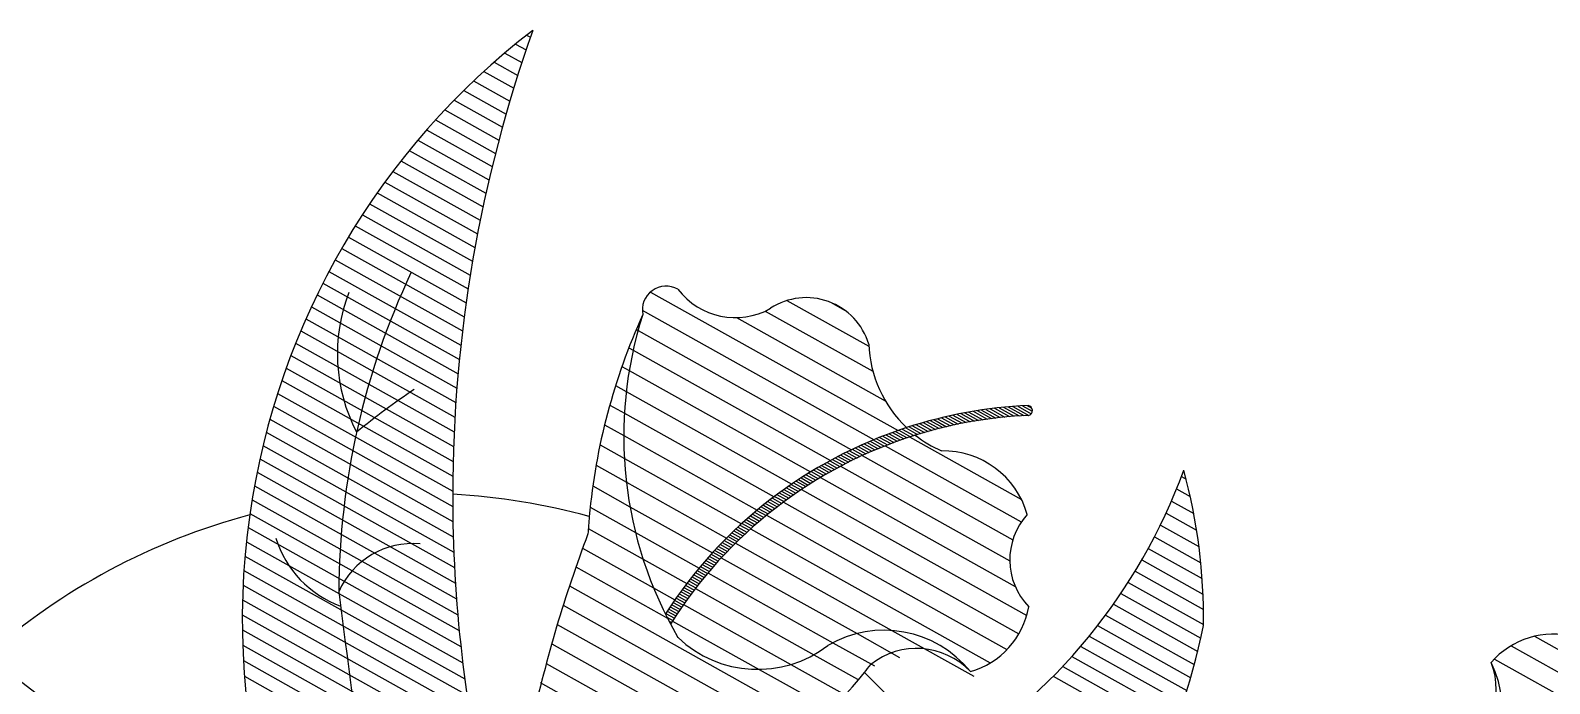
# Model space of a CAD drawing. Header units: inches. Extents: x 9636 to 21597, y -10243 to 557.
# Drawn here: x 14836.57 to 14843.05, y -8540.94 to -8538.15 of the extents above; entities that cross this region are included whole.
import ezdxf

# ---------------------------------------------------------------- set-up
doc = ezdxf.new("R2010")
doc.units = ezdxf.units.IN
doc.header["$MEASUREMENT"] = 0
for name, color, linetype in [('vflor', 10, 'Continuous'), ('vflor2', 50, 'Continuous'), ('vfolha', 72, 'Continuous'), ('vfolha3', 86, 'Continuous')]:
    doc.layers.add(name, color=color, linetype=linetype)

# ---------------------------------------------------------------- blocks, each defined once
blk = doc.blocks.new('FF')
at = {"layer": 'vflor', "color": 252, "linetype": 'Continuous', "lineweight": -3, "true_color": 0x939598}
for p, q in [((14839.2136, -8539.2663), (14840.2708, -8539.8571)), ((14839.7965, -8539.3026), (14840.146, -8539.4978)), ((14839.9822, -8539.3098), (14840.0451, -8539.3449)), ((14839.1788, -8539.3434), (14840.1681, -8539.8962)), ((14839.5815, -8539.3754), (14840.2163, -8539.7301)), ((14839.7038, -8539.3473), (14840.1634, -8539.604)), ((14839.1531, -8539.4255), (14839.1607, -8539.4298)), ((14839.1607, -8539.4298), (14840.0721, -8539.939)), ((14839.1211, -8539.5042), (14839.1397, -8539.5145)), ((14839.1397, -8539.5145), (14839.9819, -8539.9851)), ((14839.0916, -8539.5842), (14839.1228, -8539.6016)), ((14839.1228, -8539.6016), (14839.897, -8540.0341)), ((14839.0645, -8539.6655), (14839.1103, -8539.6911)), ((14839.1103, -8539.6911), (14839.8169, -8540.0859)), ((14839.0399, -8539.7483), (14839.1024, -8539.7832)), ((14839.0178, -8539.8324), (14839.0996, -8539.8781)), ((14839.1024, -8539.7832), (14839.7412, -8540.1401)), ((14839.0996, -8539.8781), (14839.6698, -8540.1967)), ((14840.3203, -8539.8847), (14840.7977, -8540.1514)), ((14838.9983, -8539.918), (14839.1021, -8539.976)), ((14840.1172, -8539.9642), (14840.7606, -8540.3237)), ((14840.2153, -8539.9225), (14840.7969, -8540.2475)), ((14838.9815, -8540.0051), (14839.1107, -8540.0773)), ((14839.1021, -8539.976), (14839.6023, -8540.2555)), ((14840.0254, -8540.0094), (14840.7478, -8540.4131)), ((14838.9674, -8540.0938), (14839.1262, -8540.1825)), ((14839.1107, -8540.0773), (14839.5385, -8540.3163)), ((14839.9392, -8540.0577), (14840.771, -8540.5225)), ((14839.7814, -8540.1626), (14840.7872, -8540.7245)), ((14839.858, -8540.1089), (14840.8204, -8540.6466)), ((14838.9562, -8540.184), (14839.1495, -8540.292)), ((14839.1262, -8540.1825), (14839.4783, -8540.3792)), ((14839.7092, -8540.2187), (14840.7359, -8540.7924)), ((14838.948, -8540.2759), (14839.1822, -8540.4068)), ((14839.1495, -8540.292), (14839.4216, -8540.444)), ((14839.641, -8540.2771), (14840.6647, -8540.8491)), ((14838.924, -8540.359), (14839.2266, -8540.528)), ((14839.5767, -8540.3377), (14840.2446, -8540.7109)), ((14839.1822, -8540.4068), (14839.3682, -8540.5107)), ((14839.516, -8540.4003), (14840.0956, -8540.7241)), ((14838.8953, -8540.4394), (14839.2862, -8540.6578)), ((14839.4589, -8540.4649), (14839.9929, -8540.7632)), ((14838.8677, -8540.5205), (14839.9145, -8541.1054)), ((14839.2266, -8540.528), (14839.3181, -8540.5792)), ((14839.4053, -8540.5314), (14839.9116, -8540.8143)), ((14838.8413, -8540.6022), (14839.8413, -8541.161)), ((14839.355, -8540.5998), (14839.8132, -8540.8558)), ((14838.8159, -8540.6846), (14839.762, -8541.2132)), ((14839.3081, -8540.6701), (14839.6775, -8540.8765)), ((14840.0956, -8540.7241), (14840.2769, -8540.8254)), ((14840.2446, -8540.7109), (14840.594, -8540.9061)), ((14842.9887, -8540.7354), (14843.6289, -8541.0931)), ((14838.7918, -8540.7676), (14839.676, -8541.2616)), ((14839.9116, -8540.8143), (14840.0973, -8540.918)), ((14839.9929, -8540.7632), (14840.1699, -8540.8621)), ((14842.8884, -8540.7759), (14843.6426, -8541.1972)), ((14838.7688, -8540.8512), (14839.5825, -8541.3059)), ((14839.6775, -8540.8765), (14839.9822, -8541.0468)), ((14839.8132, -8540.8558), (14840.0448, -8540.9852)), ((14842.817, -8540.8324), (14843.6306, -8541.287)), ((14838.7421, -8540.9328), (14839.48, -8541.3451)), ((14842.8173, -8540.8939), (14842.8241, -8540.8977))]:
    blk.add_line(p, q, dxfattribs=at)
at = {"layer": 'vflor', "color": 252, "lineweight": -3, "true_color": 0x939598}
for centre, radius, start, end in [((14839.2811, -8539.3431), 0.1022, 61.01301, 191.00066), ((14839.5753, -8539.0687), 0.3068, 217.0866, 299.58066), ((14839.8791, -8539.5681), 0.2781, 16.71569, 123.22653), ((14841.6091, -8540.4677), 2.668, 155.53103, 174.76818), ((14840.8041, -8539.8823), 1.7046, 162.24753, 210.2183), ((14840.6661, -8539.4671), 0.521, 182.31267, 226.46172), ((14840.6661, -8539.4671), 0.521, 231.88237, 246.24752), ((14840.4634, -8540.3169), 0.373, 15.8541, 91.10182), ((14841.6091, -8540.4677), 2.668, 174.76818, 176.36866), ((14841.0373, -8540.4088), 0.2895, 137.98115, 223.96823), ((14844.3326, -8542.3353), 5.7583, 159.28752, 167.62488), ((14840.4846, -8540.5494), 0.3496, 285.781, 350.04109), ((14839.6717, -8540.383), 0.4935, 226.37073, 307.36943), ((14840.2114, -8541.1828), 0.4731, 38.8848, 120.51097), ((14843.0678, -8541.0759), 0.3496, 74.97794, 139.23803), ((14840.3507, -8541.1025), 0.3152, 43.41083, 128.53825), ((14839.0298, -8540.0152), 1.404, 321.42971, 323.21682), ((14842.3783, -8541.056), 0.4731, 304.50805, 26.13422), ((14842.5099, -8540.9637), 0.3152, 296.48077, 21.60819), ((14839.0298, -8540.0152), 1.404, 270.8349, 321.42971)]:
    blk.add_arc(centre, radius, start, end, dxfattribs=at)
at = {"layer": 'vflor2', "color": 252, "linetype": 'Continuous', "lineweight": -3, "true_color": 0x939598}
for p, q in [((14840.5733, -8539.7782), (14840.6324, -8539.8113)), ((14840.591, -8539.7752), (14840.6508, -8539.8086)), ((14840.6088, -8539.7723), (14840.6694, -8539.8062)), ((14840.6269, -8539.7696), (14840.6883, -8539.8039)), ((14840.6453, -8539.767), (14840.7074, -8539.8017)), ((14840.6639, -8539.7645), (14840.7269, -8539.7997)), ((14840.6828, -8539.7622), (14840.7467, -8539.7979)), ((14840.7019, -8539.76), (14840.7668, -8539.7963)), ((14840.7214, -8539.758), (14840.7873, -8539.7948)), ((14840.7411, -8539.7562), (14840.8081, -8539.7936)), ((14840.7612, -8539.7546), (14840.8289, -8539.7924)), ((14840.7816, -8539.7531), (14840.8394, -8539.7854)), ((14840.8024, -8539.7518), (14840.8439, -8539.775)), ((14840.8235, -8539.7508), (14840.8409, -8539.7605)), ((14840.3179, -8539.8414), (14840.3686, -8539.8697)), ((14840.3326, -8539.8367), (14840.3837, -8539.8653)), ((14840.3474, -8539.8321), (14840.3989, -8539.8609)), ((14840.3624, -8539.8277), (14840.4144, -8539.8567)), ((14840.3776, -8539.8233), (14840.43, -8539.8525)), ((14840.3929, -8539.819), (14840.4457, -8539.8485)), ((14840.4084, -8539.8148), (14840.4617, -8539.8445)), ((14840.4241, -8539.8106), (14840.4778, -8539.8407)), ((14840.4399, -8539.8066), (14840.4942, -8539.8369)), ((14840.4559, -8539.8027), (14840.5107, -8539.8333)), ((14840.4721, -8539.7989), (14840.5274, -8539.8298)), ((14840.4885, -8539.7952), (14840.5444, -8539.8264)), ((14840.505, -8539.7915), (14840.5615, -8539.8231)), ((14840.5218, -8539.788), (14840.5789, -8539.8199)), ((14840.5388, -8539.7847), (14840.5965, -8539.8169)), ((14840.5559, -8539.7814), (14840.6143, -8539.814)), ((14840.1388, -8539.9086), (14840.1853, -8539.9346)), ((14840.1519, -8539.903), (14840.1986, -8539.9291)), ((14840.165, -8539.8975), (14840.212, -8539.9238)), ((14840.1783, -8539.892), (14840.2256, -8539.9185)), ((14840.1917, -8539.8866), (14840.2393, -8539.9132)), ((14840.2052, -8539.8813), (14840.2531, -8539.9081)), ((14840.2188, -8539.8761), (14840.267, -8539.903)), ((14840.2325, -8539.8709), (14840.2811, -8539.898)), ((14840.2464, -8539.8658), (14840.2953, -8539.8931)), ((14840.2604, -8539.8607), (14840.3097, -8539.8882)), ((14840.2746, -8539.8558), (14840.3242, -8539.8835)), ((14840.2889, -8539.8509), (14840.3388, -8539.8788)), ((14840.3033, -8539.8461), (14840.3536, -8539.8742)), ((14840.0026, -8539.974), (14840.0465, -8539.9985)), ((14840.0145, -8539.9678), (14840.0586, -8539.9924)), ((14840.0264, -8539.9616), (14840.0708, -8539.9864)), ((14840.0385, -8539.9555), (14840.0831, -8539.9804)), ((14840.0507, -8539.9494), (14840.0955, -8539.9744)), ((14840.063, -8539.9434), (14840.108, -8539.9685)), ((14840.0753, -8539.9374), (14840.1206, -8539.9627)), ((14840.0878, -8539.9315), (14840.1333, -8539.957)), ((14840.1004, -8539.9257), (14840.1461, -8539.9513)), ((14840.1131, -8539.9199), (14840.1591, -8539.9456)), ((14840.1259, -8539.9142), (14840.1721, -8539.9401)), ((14839.8889, -8540.0391), (14839.931, -8540.0627)), ((14839.8998, -8540.0324), (14839.9421, -8540.056)), ((14839.9109, -8540.0257), (14839.9534, -8540.0494)), ((14839.922, -8540.0191), (14839.9647, -8540.0429)), ((14839.9333, -8540.0125), (14839.9761, -8540.0364)), ((14839.9446, -8540.0059), (14839.9876, -8540.0299)), ((14839.956, -8539.9994), (14839.9992, -8540.0235)), ((14839.9675, -8539.993), (14840.0109, -8540.0172)), ((14839.9791, -8539.9866), (14840.0226, -8540.0109)), ((14839.9908, -8539.9803), (14840.0345, -8540.0047)), ((14839.7939, -8540.1018), (14839.8347, -8540.1246)), ((14839.8041, -8540.0947), (14839.8451, -8540.1176)), ((14839.8144, -8540.0876), (14839.8555, -8540.1105)), ((14839.8248, -8540.0805), (14839.866, -8540.1035)), ((14839.8353, -8540.0735), (14839.8766, -8540.0966)), ((14839.8458, -8540.0665), (14839.8873, -8540.0897)), ((14839.8565, -8540.0596), (14839.8981, -8540.0829)), ((14839.8672, -8540.0527), (14839.909, -8540.0761)), ((14839.878, -8540.0459), (14839.92, -8540.0693)), ((14839.7051, -8540.168), (14839.7449, -8540.1903)), ((14839.7147, -8540.1605), (14839.7546, -8540.1828)), ((14839.7243, -8540.153), (14839.7643, -8540.1754)), ((14839.734, -8540.1456), (14839.7741, -8540.168)), ((14839.7438, -8540.1382), (14839.784, -8540.1607)), ((14839.7537, -8540.1308), (14839.794, -8540.1534)), ((14839.7636, -8540.1235), (14839.8041, -8540.1461)), ((14839.7736, -8540.1162), (14839.8142, -8540.1389)), ((14839.7837, -8540.109), (14839.8244, -8540.1317)), ((14839.6312, -8540.2296), (14839.6702, -8540.2514)), ((14839.6402, -8540.2218), (14839.6793, -8540.2436)), ((14839.6492, -8540.214), (14839.6884, -8540.2359)), ((14839.6584, -8540.2062), (14839.6977, -8540.2282)), ((14839.6676, -8540.1985), (14839.707, -8540.2205)), ((14839.6769, -8540.1908), (14839.7163, -8540.2129)), ((14839.6862, -8540.1832), (14839.7258, -8540.2053)), ((14839.6956, -8540.1756), (14839.7353, -8540.1978)), ((14839.5616, -8540.2937), (14839.5999, -8540.3151)), ((14839.57, -8540.2855), (14839.6085, -8540.307)), ((14839.5786, -8540.2774), (14839.6171, -8540.299)), ((14839.5872, -8540.2694), (14839.6258, -8540.2909)), ((14839.5958, -8540.2614), (14839.6345, -8540.283)), ((14839.6046, -8540.2534), (14839.6433, -8540.275)), ((14839.6134, -8540.2454), (14839.6522, -8540.2671)), ((14839.6222, -8540.2375), (14839.6611, -8540.2593)), ((14839.4961, -8540.36), (14839.5339, -8540.3812)), ((14839.504, -8540.3516), (14839.542, -8540.3728)), ((14839.5121, -8540.3432), (14839.55, -8540.3644)), ((14839.5202, -8540.3349), (14839.5582, -8540.3561)), ((14839.5283, -8540.3266), (14839.5664, -8540.3478)), ((14839.5365, -8540.3183), (14839.5747, -8540.3396)), ((14839.5448, -8540.31), (14839.583, -8540.3314)), ((14839.5531, -8540.3018), (14839.5914, -8540.3232)), ((14839.4346, -8540.4286), (14839.472, -8540.4495)), ((14839.4421, -8540.4199), (14839.4795, -8540.4408)), ((14839.4496, -8540.4112), (14839.4871, -8540.4322)), ((14839.4572, -8540.4026), (14839.4948, -8540.4236)), ((14839.4648, -8540.394), (14839.5025, -8540.4151)), ((14839.4726, -8540.3855), (14839.5102, -8540.4065)), ((14839.4803, -8540.377), (14839.5181, -8540.398)), ((14839.4882, -8540.3685), (14839.526, -8540.3896)), ((14839.3839, -8540.4904), (14839.4211, -8540.5111)), ((14839.391, -8540.4814), (14839.4282, -8540.5022)), ((14839.3981, -8540.4725), (14839.4354, -8540.4933)), ((14839.4053, -8540.4637), (14839.4426, -8540.4845)), ((14839.4125, -8540.4549), (14839.4498, -8540.4757)), ((14839.4198, -8540.4461), (14839.4572, -8540.4669)), ((14839.4272, -8540.4373), (14839.4646, -8540.4582)), ((14839.3362, -8540.5537), (14839.3731, -8540.5744)), ((14839.3428, -8540.5446), (14839.3798, -8540.5652)), ((14839.3495, -8540.5355), (14839.3865, -8540.5561)), ((14839.3563, -8540.5264), (14839.3933, -8540.5471)), ((14839.3631, -8540.5173), (14839.4002, -8540.538)), ((14839.37, -8540.5083), (14839.4071, -8540.529)), ((14839.377, -8540.4993), (14839.4141, -8540.5201)), ((14839.2913, -8540.6187), (14839.3281, -8540.6393)), ((14839.2975, -8540.6093), (14839.3343, -8540.6299)), ((14839.3038, -8540.6), (14839.3407, -8540.6206)), ((14839.3102, -8540.5907), (14839.347, -8540.6113)), ((14839.3166, -8540.5814), (14839.3535, -8540.602)), ((14839.3231, -8540.5721), (14839.36, -8540.5928)), ((14839.3296, -8540.5629), (14839.3665, -8540.5836)), ((14839.279, -8540.6376), (14839.3157, -8540.6581)), ((14839.2838, -8540.6531), (14839.3096, -8540.6676)), ((14839.2851, -8540.6281), (14839.3219, -8540.6487)), ((14839.2931, -8540.6712), (14839.3036, -8540.6771))]:
    blk.add_line(p, q, dxfattribs=at)
at = {"layer": 'vflor2', "color": 252, "lineweight": -3, "true_color": 0x939598}
for centre, radius, start, end in [((14840.9099, -8541.6897), 1.9409, 92.472, 108.09177), ((14840.8227, -8539.7718), 0.0215, 284.40115, 80.54286), ((14840.9099, -8541.6897), 1.9409, 108.09177, 147.26438), ((14840.9099, -8541.6897), 1.8989, 92.472, 107.32419), ((14840.9099, -8541.6897), 1.8989, 107.32419, 148.00077)]:
    blk.add_arc(centre, radius, start, end, dxfattribs=at)
at = {"layer": 'vfolha', "color": 252, "linetype": 'Continuous', "lineweight": -3, "true_color": 0x939598}
for p, q in [((14838.6375, -8538.2077), (14838.6824, -8538.2328)), ((14838.6849, -8538.1699), (14838.7009, -8538.1788)), ((14838.546, -8538.2853), (14838.6467, -8538.3415)), ((14838.5912, -8538.2462), (14838.6643, -8538.287)), ((14838.5018, -8538.3249), (14838.6296, -8538.3963)), ((14838.4165, -8538.4059), (14838.597, -8538.5067)), ((14838.4586, -8538.3651), (14838.613, -8538.4514)), ((14838.3753, -8538.4472), (14838.5814, -8538.5623)), ((14838.2958, -8538.5314), (14838.5517, -8538.6744)), ((14838.335, -8538.489), (14838.5663, -8538.6182)), ((14838.2574, -8538.5743), (14838.5377, -8538.7309)), ((14838.1835, -8538.6617), (14838.5111, -8538.8447)), ((14838.22, -8538.6178), (14838.5241, -8538.7877)), ((14838.148, -8538.7062), (14838.4986, -8538.9021)), ((14838.0795, -8538.7966), (14838.4753, -8539.0177)), ((14838.1133, -8538.7511), (14838.4867, -8538.9598)), ((14838.0466, -8538.8425), (14838.4644, -8539.076)), ((14837.9835, -8538.9359), (14838.4443, -8539.1934)), ((14838.0146, -8538.889), (14838.4541, -8539.1345)), ((14837.9532, -8538.9833), (14838.4351, -8539.2526)), ((14837.9238, -8539.0312), (14838.4265, -8539.3121)), ((14837.8677, -8539.1285), (14838.4109, -8539.432)), ((14837.8953, -8539.0796), (14838.4184, -8539.3719)), ((14837.8409, -8539.1779), (14838.404, -8539.4925)), ((14837.815, -8539.2277), (14838.3977, -8539.5533)), ((14837.7899, -8539.2781), (14838.392, -8539.6145)), ((14837.7425, -8539.3802), (14838.3824, -8539.7378)), ((14837.7658, -8539.3289), (14838.3869, -8539.676)), ((14837.7201, -8539.432), (14838.3786, -8539.8)), ((14837.6986, -8539.4843), (14838.3754, -8539.8625)), ((14837.6779, -8539.5371), (14838.3728, -8539.9254)), ((14837.6394, -8539.6443), (14838.3697, -8540.0523)), ((14837.6582, -8539.5904), (14838.3709, -8539.9887)), ((14837.6214, -8539.6986), (14838.3691, -8540.1163)), ((14837.6044, -8539.7534), (14838.3693, -8540.1808)), ((14837.5884, -8539.8088), (14838.3701, -8540.2456)), ((14837.5733, -8539.8646), (14838.3717, -8540.3108)), ((14837.5591, -8539.9211), (14838.374, -8540.3764)), ((14837.5337, -8540.0355), (14838.3809, -8540.5089)), ((14837.5459, -8539.978), (14838.3771, -8540.4424)), ((14837.5225, -8540.0936), (14838.3855, -8540.5758)), ((14841.4807, -8540.0537), (14841.5008, -8540.0649)), ((14837.5124, -8540.1523), (14838.3909, -8540.6431)), ((14841.438, -8540.1584), (14841.5333, -8540.2117)), ((14841.46, -8540.1064), (14841.5185, -8540.1391)), ((14837.5032, -8540.2115), (14838.3971, -8540.7109)), ((14841.415, -8540.2099), (14841.5457, -8540.2829)), ((14837.4952, -8540.2713), (14838.4042, -8540.7792)), ((14841.3908, -8540.2607), (14841.5557, -8540.3528)), ((14837.4882, -8540.3318), (14838.4121, -8540.848)), ((14841.339, -8540.3605), (14841.5691, -8540.489)), ((14841.3655, -8540.3109), (14841.5634, -8540.4215)), ((14837.4823, -8540.3928), (14838.4209, -8540.9172)), ((14841.3115, -8540.4094), (14841.5728, -8540.5554)), ((14837.4776, -8540.4545), (14838.4306, -8540.987)), ((14841.2828, -8540.4577), (14841.5747, -8540.6208)), ((14837.4741, -8540.5169), (14838.4412, -8541.0572)), ((14841.2222, -8540.5525), (14841.5634, -8540.7432)), ((14841.2531, -8540.5054), (14841.5748, -8540.6852)), ((14837.4718, -8540.5799), (14838.4528, -8541.128)), ((14841.1901, -8540.5989), (14841.5502, -8540.8001)), ((14837.4707, -8540.6437), (14838.4653, -8541.1994)), ((14841.157, -8540.6447), (14841.5358, -8540.8564)), ((14837.471, -8540.7081), (14838.4789, -8541.2713)), ((14841.0872, -8540.7344), (14841.5034, -8540.9669)), ((14841.1227, -8540.6899), (14841.5202, -8540.912)), ((14837.4725, -8540.7733), (14838.4935, -8541.3438)), ((14841.0506, -8540.7783), (14841.4855, -8541.0213)), ((14837.4755, -8540.8393), (14838.5092, -8541.4169)), ((14840.9738, -8540.864), (14841.4464, -8541.1281)), ((14841.0128, -8540.8215), (14841.4665, -8541.075)), ((14837.4799, -8540.9061), (14838.5261, -8541.4907)), ((14840.9335, -8540.9059), (14841.4251, -8541.1805))]:
    blk.add_line(p, q, dxfattribs=at)
at = {"layer": 'vfolha', "color": 252, "lineweight": -3, "true_color": 0x939598}
for centre, radius, start, end in [((14840.6401, -8540.6643), 3.1694, 127.48728, 171.89168), ((14844.3024, -8540.1352), 5.9333, 160.44694, 179.93744), ((14841.1031, -8540.5589), 3.2202, 154.74033, 179.75398), ((14838.5966, -8539.5306), 0.7197, 158.65251, 207.5918), ((14840.5288, -8543.0661), 4.106, 124.48287, 128.75085), ((14839.1745, -8539.1746), 2.4681, 301.52738, 339.79994), ((14839.1783, -8540.6564), 2.3966, 359.21709, 15.22971), ((14844.3024, -8540.1352), 5.9333, 179.93744, 193.1876), ((14838.2141, -8542.8966), 2.7723, 74.55913, 86.79475), ((14838.2141, -8542.8966), 2.7723, 104.87533, 131.52458), ((14840.6355, -8540.6644), 3.1648, 171.87695, 220.62159), ((14838.0465, -8540.1799), 0.4541, 197.50573, 249.91013), ((14838.1974, -8540.6828), 0.3433, 84.62037, 156.34256), ((14867.3624, -8536.9249), 29.7009, 187.00105, 191.26119), ((14839.0497, -8540.1889), 2.5741, 314.30768, 348.79327), ((14838.2141, -8542.8966), 2.7723, 35.71259, 46.35412)]:
    blk.add_arc(centre, radius, start, end, dxfattribs=at)
at = {"layer": 'vfolha3', "color": 252, "lineweight": -3, "true_color": 0x939598}
for radius, end in [(7.2938, 55.26239), (7.1537, 55.36588)]:
    blk.add_arc((14832.1507, -8546.7661), radius, 33.6648, end, dxfattribs=at)

msp = doc.modelspace()

# ---------------------------------------------------------------- block references
at = {"color": 18, "true_color": 0x000000}
msp.add_blockref('FF', (0, 0), dxfattribs=at)

doc.saveas('drawing.dxf')
